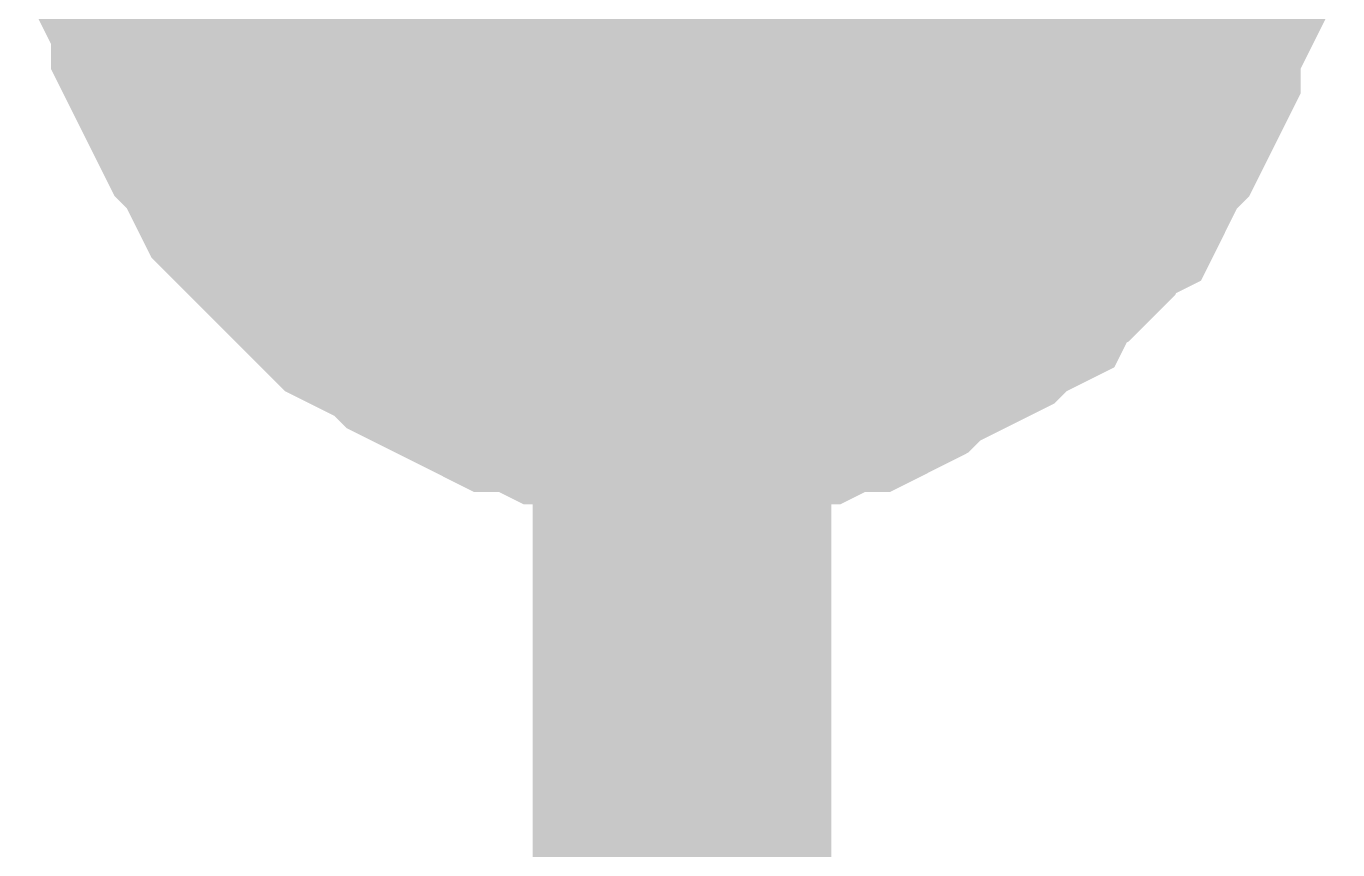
# Model space of a CAD drawing. Header units: inches. Extents: x 0 to 569, y 0 to 432.
# Drawn here: x 22.212 to 23.528, y 146.322 to 147.149 of the extents above; entities that cross this region are included whole.
import ezdxf

# ---------------------------------------------------------------- set-up
doc = ezdxf.new("R2010")
doc.units = ezdxf.units.IN
doc.layers.add('Sheet', color=255, linetype='Continuous')

msp = doc.modelspace()

# ---------------------------------------------------------------- linework, layer by layer
at = {"layer": 'Sheet'}
for points in [[(22.8699, 157.4726, 0.2997, 0.2997, 0), (22.8699, 152.4, 0.2997, 0.2997, 0), (22.8699, 147.315, 0.2997, 0.2997, 0), (22.8699, 142.2301, 0.2997, 0.2997, 0), (22.8699, 137.1575, 0.2997, 0.2997, 0), (22.8699, 132.0726, 0.2997, 0.2997, 0)], [(22.8699, 146.8065, 0.2997, 0.2997, 0), (22.8451, 146.8065, 0.2997, 0.2997, 0), (22.8203, 146.8065, 0.2997, 0.2997, 0), (22.7955, 146.8065, 0.2997, 0.2997, 0), (22.7707, 146.8189, 0.2997, 0.2997, 0), (22.7459, 146.8189, 0.2997, 0.2997, 0), (22.7211, 146.8313, 0.2997, 0.2997, 0), (22.6963, 146.8313, 0.2997, 0.2997, 0), (22.6715, 146.8438, 0.2997, 0.2997, 0), (22.6467, 146.8562, 0.2997, 0.2997, 0), (22.6219, 146.8686, 0.2997, 0.2997, 0), (22.6095, 146.881, 0.2997, 0.2997, 0), (22.5847, 146.8934, 0.2997, 0.2997, 0), (22.5599, 146.9058, 0.2997, 0.2997, 0), (22.5475, 146.9182, 0.2997, 0.2997, 0), (22.5227, 146.943, 0.2997, 0.2997, 0), (22.5103, 146.9554, 0.2997, 0.2997, 0), (22.4979, 146.9678, 0.2997, 0.2997, 0), (22.473, 146.9926, 0.2997, 0.2997, 0), (22.4606, 147.005, 0.2997, 0.2997, 0), (22.4482, 147.0298, 0.2997, 0.2997, 0), (22.4358, 147.0546, 0.2997, 0.2997, 0), (22.4234, 147.067, 0.2997, 0.2997, 0), (22.411, 147.0918, 0.2997, 0.2997, 0), (22.3986, 147.1166, 0.2997, 0.2997, 0), (22.3862, 147.1414, 0.2997, 0.2997, 0), (22.3862, 147.1662, 0.2997, 0.2997, 0), (22.3738, 147.191, 0.2997, 0.2997, 0), (22.3738, 147.2158, 0.2997, 0.2997, 0), (22.3614, 147.2406, 0.2997, 0.2997, 0), (22.3614, 147.2654, 0.2997, 0.2997, 0), (22.3614, 147.2902, 0.2997, 0.2997, 0), (22.3614, 147.315, 0.2997, 0.2997, 0)], [(22.8699, 146.8065, 0.2997, 0.2997, 0), (22.8451, 146.8065, 0.2997, 0.2997, 0), (22.8203, 146.8065, 0.2997, 0.2997, 0), (22.7955, 146.8065, 0.2997, 0.2997, 0), (22.7707, 146.8189, 0.2997, 0.2997, 0), (22.7459, 146.8189, 0.2997, 0.2997, 0), (22.7211, 146.8313, 0.2997, 0.2997, 0), (22.6963, 146.8313, 0.2997, 0.2997, 0), (22.6715, 146.8438, 0.2997, 0.2997, 0), (22.6467, 146.8562, 0.2997, 0.2997, 0), (22.6219, 146.8686, 0.2997, 0.2997, 0), (22.6095, 146.881, 0.2997, 0.2997, 0), (22.5847, 146.8934, 0.2997, 0.2997, 0), (22.5599, 146.9058, 0.2997, 0.2997, 0), (22.5475, 146.9182, 0.2997, 0.2997, 0), (22.5227, 146.943, 0.2997, 0.2997, 0), (22.5103, 146.9554, 0.2997, 0.2997, 0), (22.4979, 146.9678, 0.2997, 0.2997, 0), (22.473, 146.9926, 0.2997, 0.2997, 0), (22.4606, 147.005, 0.2997, 0.2997, 0), (22.4482, 147.0298, 0.2997, 0.2997, 0), (22.4358, 147.0546, 0.2997, 0.2997, 0), (22.4234, 147.067, 0.2997, 0.2997, 0), (22.411, 147.0918, 0.2997, 0.2997, 0), (22.3986, 147.1166, 0.2997, 0.2997, 0), (22.3862, 147.1414, 0.2997, 0.2997, 0), (22.3862, 147.1662, 0.2997, 0.2997, 0), (22.3738, 147.191, 0.2997, 0.2997, 0), (22.3738, 147.2158, 0.2997, 0.2997, 0), (22.3614, 147.2406, 0.2997, 0.2997, 0), (22.3614, 147.2654, 0.2997, 0.2997, 0), (22.3614, 147.2902, 0.2997, 0.2997, 0), (22.3614, 147.315, 0.2997, 0.2997, 0)], [(22.8699, 146.8065, 0.2997, 0.2997, 0), (22.8451, 146.8065, 0.2997, 0.2997, 0), (22.8203, 146.8065, 0.2997, 0.2997, 0), (22.7955, 146.8065, 0.2997, 0.2997, 0), (22.7707, 146.8189, 0.2997, 0.2997, 0), (22.7459, 146.8189, 0.2997, 0.2997, 0), (22.7211, 146.8313, 0.2997, 0.2997, 0), (22.6963, 146.8313, 0.2997, 0.2997, 0), (22.6715, 146.8438, 0.2997, 0.2997, 0), (22.6467, 146.8562, 0.2997, 0.2997, 0), (22.6219, 146.8686, 0.2997, 0.2997, 0), (22.6095, 146.881, 0.2997, 0.2997, 0), (22.5847, 146.8934, 0.2997, 0.2997, 0), (22.5599, 146.9058, 0.2997, 0.2997, 0), (22.5475, 146.9182, 0.2997, 0.2997, 0), (22.5227, 146.943, 0.2997, 0.2997, 0), (22.5103, 146.9554, 0.2997, 0.2997, 0), (22.4979, 146.9678, 0.2997, 0.2997, 0), (22.473, 146.9926, 0.2997, 0.2997, 0), (22.4606, 147.005, 0.2997, 0.2997, 0), (22.4482, 147.0298, 0.2997, 0.2997, 0), (22.4358, 147.0546, 0.2997, 0.2997, 0), (22.4234, 147.067, 0.2997, 0.2997, 0), (22.411, 147.0918, 0.2997, 0.2997, 0), (22.3986, 147.1166, 0.2997, 0.2997, 0), (22.3862, 147.1414, 0.2997, 0.2997, 0), (22.3862, 147.1662, 0.2997, 0.2997, 0), (22.3738, 147.191, 0.2997, 0.2997, 0), (22.3738, 147.2158, 0.2997, 0.2997, 0), (22.3614, 147.2406, 0.2997, 0.2997, 0), (22.3614, 147.2654, 0.2997, 0.2997, 0), (22.3614, 147.2902, 0.2997, 0.2997, 0), (22.3614, 147.315, 0.2997, 0.2997, 0)], [(22.8699, 146.8065, 0.2997, 0.2997, 0), (22.8451, 146.8065, 0.2997, 0.2997, 0), (22.8203, 146.8065, 0.2997, 0.2997, 0), (22.7955, 146.8065, 0.2997, 0.2997, 0), (22.7707, 146.8189, 0.2997, 0.2997, 0), (22.7459, 146.8189, 0.2997, 0.2997, 0), (22.7211, 146.8313, 0.2997, 0.2997, 0), (22.6963, 146.8313, 0.2997, 0.2997, 0), (22.6715, 146.8438, 0.2997, 0.2997, 0), (22.6467, 146.8562, 0.2997, 0.2997, 0), (22.6219, 146.8686, 0.2997, 0.2997, 0), (22.6095, 146.881, 0.2997, 0.2997, 0), (22.5847, 146.8934, 0.2997, 0.2997, 0), (22.5599, 146.9058, 0.2997, 0.2997, 0), (22.5475, 146.9182, 0.2997, 0.2997, 0), (22.5227, 146.943, 0.2997, 0.2997, 0), (22.5103, 146.9554, 0.2997, 0.2997, 0), (22.4979, 146.9678, 0.2997, 0.2997, 0), (22.473, 146.9926, 0.2997, 0.2997, 0), (22.4606, 147.005, 0.2997, 0.2997, 0), (22.4482, 147.0298, 0.2997, 0.2997, 0), (22.4358, 147.0546, 0.2997, 0.2997, 0), (22.4234, 147.067, 0.2997, 0.2997, 0), (22.411, 147.0918, 0.2997, 0.2997, 0), (22.3986, 147.1166, 0.2997, 0.2997, 0), (22.3862, 147.1414, 0.2997, 0.2997, 0), (22.3862, 147.1662, 0.2997, 0.2997, 0), (22.3738, 147.191, 0.2997, 0.2997, 0), (22.3738, 147.2158, 0.2997, 0.2997, 0), (22.3614, 147.2406, 0.2997, 0.2997, 0), (22.3614, 147.2654, 0.2997, 0.2997, 0), (22.3614, 147.2902, 0.2997, 0.2997, 0), (22.3614, 147.315, 0.2997, 0.2997, 0)], [(22.8699, 146.8065, 0.2997, 0.2997, 0), (22.8451, 146.8065, 0.2997, 0.2997, 0), (22.8203, 146.8065, 0.2997, 0.2997, 0), (22.7955, 146.8065, 0.2997, 0.2997, 0), (22.7707, 146.8189, 0.2997, 0.2997, 0), (22.7459, 146.8189, 0.2997, 0.2997, 0), (22.7211, 146.8313, 0.2997, 0.2997, 0), (22.6963, 146.8313, 0.2997, 0.2997, 0), (22.6715, 146.8438, 0.2997, 0.2997, 0), (22.6467, 146.8562, 0.2997, 0.2997, 0), (22.6219, 146.8686, 0.2997, 0.2997, 0), (22.6095, 146.881, 0.2997, 0.2997, 0), (22.5847, 146.8934, 0.2997, 0.2997, 0), (22.5599, 146.9058, 0.2997, 0.2997, 0), (22.5475, 146.9182, 0.2997, 0.2997, 0), (22.5227, 146.943, 0.2997, 0.2997, 0), (22.5103, 146.9554, 0.2997, 0.2997, 0), (22.4979, 146.9678, 0.2997, 0.2997, 0), (22.473, 146.9926, 0.2997, 0.2997, 0), (22.4606, 147.005, 0.2997, 0.2997, 0), (22.4482, 147.0298, 0.2997, 0.2997, 0), (22.4358, 147.0546, 0.2997, 0.2997, 0), (22.4234, 147.067, 0.2997, 0.2997, 0), (22.411, 147.0918, 0.2997, 0.2997, 0), (22.3986, 147.1166, 0.2997, 0.2997, 0), (22.3862, 147.1414, 0.2997, 0.2997, 0), (22.3862, 147.1662, 0.2997, 0.2997, 0), (22.3738, 147.191, 0.2997, 0.2997, 0), (22.3738, 147.2158, 0.2997, 0.2997, 0), (22.3614, 147.2406, 0.2997, 0.2997, 0), (22.3614, 147.2654, 0.2997, 0.2997, 0), (22.3614, 147.2902, 0.2997, 0.2997, 0), (22.3614, 147.315, 0.2997, 0.2997, 0)], [(23.3784, 147.315, 0.2997, 0.2997, 0), (23.3784, 147.2902, 0.2997, 0.2997, 0), (23.3784, 147.2654, 0.2997, 0.2997, 0), (23.3784, 147.2406, 0.2997, 0.2997, 0), (23.366, 147.2158, 0.2997, 0.2997, 0), (23.366, 147.191, 0.2997, 0.2997, 0), (23.3536, 147.1662, 0.2997, 0.2997, 0), (23.3412, 147.1414, 0.2997, 0.2997, 0), (23.3412, 147.1166, 0.2997, 0.2997, 0), (23.3288, 147.0918, 0.2997, 0.2997, 0), (23.3164, 147.067, 0.2997, 0.2997, 0), (23.304, 147.0546, 0.2997, 0.2997, 0), (23.2916, 147.0298, 0.2997, 0.2997, 0), (23.2792, 147.005, 0.2997, 0.2997, 0), (23.2544, 146.9926, 0.2997, 0.2997, 0), (23.242, 146.9678, 0.2997, 0.2997, 0), (23.2296, 146.9554, 0.2997, 0.2997, 0), (23.2048, 146.943, 0.2997, 0.2997, 0), (23.1924, 146.9182, 0.2997, 0.2997, 0), (23.1676, 146.9058, 0.2997, 0.2997, 0), (23.1552, 146.8934, 0.2997, 0.2997, 0), (23.1304, 146.881, 0.2997, 0.2997, 0), (23.1056, 146.8686, 0.2997, 0.2997, 0), (23.0808, 146.8562, 0.2997, 0.2997, 0), (23.0684, 146.8438, 0.2997, 0.2997, 0), (23.0436, 146.8313, 0.2997, 0.2997, 0), (23.0188, 146.8313, 0.2997, 0.2997, 0), (22.9939, 146.8189, 0.2997, 0.2997, 0), (22.9691, 146.8189, 0.2997, 0.2997, 0), (22.9443, 146.8065, 0.2997, 0.2997, 0), (22.9195, 146.8065, 0.2997, 0.2997, 0), (22.8947, 146.8065, 0.2997, 0.2997, 0), (22.8699, 146.8065, 0.2997, 0.2997, 0)], [(23.3784, 147.315, 0.2997, 0.2997, 0), (23.3784, 147.2902, 0.2997, 0.2997, 0), (23.3784, 147.2654, 0.2997, 0.2997, 0), (23.3784, 147.2406, 0.2997, 0.2997, 0), (23.366, 147.2158, 0.2997, 0.2997, 0), (23.366, 147.191, 0.2997, 0.2997, 0), (23.3536, 147.1662, 0.2997, 0.2997, 0), (23.3412, 147.1414, 0.2997, 0.2997, 0), (23.3412, 147.1166, 0.2997, 0.2997, 0), (23.3288, 147.0918, 0.2997, 0.2997, 0), (23.3164, 147.067, 0.2997, 0.2997, 0), (23.304, 147.0546, 0.2997, 0.2997, 0), (23.2916, 147.0298, 0.2997, 0.2997, 0), (23.2792, 147.005, 0.2997, 0.2997, 0), (23.2544, 146.9926, 0.2997, 0.2997, 0), (23.242, 146.9678, 0.2997, 0.2997, 0), (23.2296, 146.9554, 0.2997, 0.2997, 0), (23.2048, 146.943, 0.2997, 0.2997, 0), (23.1924, 146.9182, 0.2997, 0.2997, 0), (23.1676, 146.9058, 0.2997, 0.2997, 0), (23.1552, 146.8934, 0.2997, 0.2997, 0), (23.1304, 146.881, 0.2997, 0.2997, 0), (23.1056, 146.8686, 0.2997, 0.2997, 0), (23.0808, 146.8562, 0.2997, 0.2997, 0), (23.0684, 146.8438, 0.2997, 0.2997, 0), (23.0436, 146.8313, 0.2997, 0.2997, 0), (23.0188, 146.8313, 0.2997, 0.2997, 0), (22.9939, 146.8189, 0.2997, 0.2997, 0), (22.9691, 146.8189, 0.2997, 0.2997, 0), (22.9443, 146.8065, 0.2997, 0.2997, 0), (22.9195, 146.8065, 0.2997, 0.2997, 0), (22.8947, 146.8065, 0.2997, 0.2997, 0), (22.8699, 146.8065, 0.2997, 0.2997, 0)], [(23.3784, 147.315, 0.2997, 0.2997, 0), (23.3784, 147.2902, 0.2997, 0.2997, 0), (23.3784, 147.2654, 0.2997, 0.2997, 0), (23.3784, 147.2406, 0.2997, 0.2997, 0), (23.366, 147.2158, 0.2997, 0.2997, 0), (23.366, 147.191, 0.2997, 0.2997, 0), (23.3536, 147.1662, 0.2997, 0.2997, 0), (23.3412, 147.1414, 0.2997, 0.2997, 0), (23.3412, 147.1166, 0.2997, 0.2997, 0), (23.3288, 147.0918, 0.2997, 0.2997, 0), (23.3164, 147.067, 0.2997, 0.2997, 0), (23.304, 147.0546, 0.2997, 0.2997, 0), (23.2916, 147.0298, 0.2997, 0.2997, 0), (23.2792, 147.005, 0.2997, 0.2997, 0), (23.2544, 146.9926, 0.2997, 0.2997, 0), (23.242, 146.9678, 0.2997, 0.2997, 0), (23.2296, 146.9554, 0.2997, 0.2997, 0), (23.2048, 146.943, 0.2997, 0.2997, 0), (23.1924, 146.9182, 0.2997, 0.2997, 0), (23.1676, 146.9058, 0.2997, 0.2997, 0), (23.1552, 146.8934, 0.2997, 0.2997, 0), (23.1304, 146.881, 0.2997, 0.2997, 0), (23.1056, 146.8686, 0.2997, 0.2997, 0), (23.0808, 146.8562, 0.2997, 0.2997, 0), (23.0684, 146.8438, 0.2997, 0.2997, 0), (23.0436, 146.8313, 0.2997, 0.2997, 0), (23.0188, 146.8313, 0.2997, 0.2997, 0), (22.9939, 146.8189, 0.2997, 0.2997, 0), (22.9691, 146.8189, 0.2997, 0.2997, 0), (22.9443, 146.8065, 0.2997, 0.2997, 0), (22.9195, 146.8065, 0.2997, 0.2997, 0), (22.8947, 146.8065, 0.2997, 0.2997, 0), (22.8699, 146.8065, 0.2997, 0.2997, 0)], [(23.3784, 147.315, 0.2997, 0.2997, 0), (23.3784, 147.2902, 0.2997, 0.2997, 0), (23.3784, 147.2654, 0.2997, 0.2997, 0), (23.3784, 147.2406, 0.2997, 0.2997, 0), (23.366, 147.2158, 0.2997, 0.2997, 0), (23.366, 147.191, 0.2997, 0.2997, 0), (23.3536, 147.1662, 0.2997, 0.2997, 0), (23.3412, 147.1414, 0.2997, 0.2997, 0), (23.3412, 147.1166, 0.2997, 0.2997, 0), (23.3288, 147.0918, 0.2997, 0.2997, 0), (23.3164, 147.067, 0.2997, 0.2997, 0), (23.304, 147.0546, 0.2997, 0.2997, 0), (23.2916, 147.0298, 0.2997, 0.2997, 0), (23.2792, 147.005, 0.2997, 0.2997, 0), (23.2544, 146.9926, 0.2997, 0.2997, 0), (23.242, 146.9678, 0.2997, 0.2997, 0), (23.2296, 146.9554, 0.2997, 0.2997, 0), (23.2048, 146.943, 0.2997, 0.2997, 0), (23.1924, 146.9182, 0.2997, 0.2997, 0), (23.1676, 146.9058, 0.2997, 0.2997, 0), (23.1552, 146.8934, 0.2997, 0.2997, 0), (23.1304, 146.881, 0.2997, 0.2997, 0), (23.1056, 146.8686, 0.2997, 0.2997, 0), (23.0808, 146.8562, 0.2997, 0.2997, 0), (23.0684, 146.8438, 0.2997, 0.2997, 0), (23.0436, 146.8313, 0.2997, 0.2997, 0), (23.0188, 146.8313, 0.2997, 0.2997, 0), (22.9939, 146.8189, 0.2997, 0.2997, 0), (22.9691, 146.8189, 0.2997, 0.2997, 0), (22.9443, 146.8065, 0.2997, 0.2997, 0), (22.9195, 146.8065, 0.2997, 0.2997, 0), (22.8947, 146.8065, 0.2997, 0.2997, 0), (22.8699, 146.8065, 0.2997, 0.2997, 0)], [(23.3784, 147.315, 0.2997, 0.2997, 0), (23.3784, 147.2902, 0.2997, 0.2997, 0), (23.3784, 147.2654, 0.2997, 0.2997, 0), (23.3784, 147.2406, 0.2997, 0.2997, 0), (23.366, 147.2158, 0.2997, 0.2997, 0), (23.366, 147.191, 0.2997, 0.2997, 0), (23.3536, 147.1662, 0.2997, 0.2997, 0), (23.3412, 147.1414, 0.2997, 0.2997, 0), (23.3412, 147.1166, 0.2997, 0.2997, 0), (23.3288, 147.0918, 0.2997, 0.2997, 0), (23.3164, 147.067, 0.2997, 0.2997, 0), (23.304, 147.0546, 0.2997, 0.2997, 0), (23.2916, 147.0298, 0.2997, 0.2997, 0), (23.2792, 147.005, 0.2997, 0.2997, 0), (23.2544, 146.9926, 0.2997, 0.2997, 0), (23.242, 146.9678, 0.2997, 0.2997, 0), (23.2296, 146.9554, 0.2997, 0.2997, 0), (23.2048, 146.943, 0.2997, 0.2997, 0), (23.1924, 146.9182, 0.2997, 0.2997, 0), (23.1676, 146.9058, 0.2997, 0.2997, 0), (23.1552, 146.8934, 0.2997, 0.2997, 0), (23.1304, 146.881, 0.2997, 0.2997, 0), (23.1056, 146.8686, 0.2997, 0.2997, 0), (23.0808, 146.8562, 0.2997, 0.2997, 0), (23.0684, 146.8438, 0.2997, 0.2997, 0), (23.0436, 146.8313, 0.2997, 0.2997, 0), (23.0188, 146.8313, 0.2997, 0.2997, 0), (22.9939, 146.8189, 0.2997, 0.2997, 0), (22.9691, 146.8189, 0.2997, 0.2997, 0), (22.9443, 146.8065, 0.2997, 0.2997, 0), (22.9195, 146.8065, 0.2997, 0.2997, 0), (22.8947, 146.8065, 0.2997, 0.2997, 0), (22.8699, 146.8065, 0.2997, 0.2997, 0)], [(22.8699, 146.8065, 0.0991, 0.0991, 0), (22.8451, 146.8065, 0.0991, 0.0991, 0), (22.8203, 146.8065, 0.0991, 0.0991, 0), (22.7955, 146.8065, 0.0991, 0.0991, 0), (22.7707, 146.8189, 0.0991, 0.0991, 0), (22.7459, 146.8189, 0.0991, 0.0991, 0), (22.7211, 146.8313, 0.0991, 0.0991, 0), (22.6963, 146.8313, 0.0991, 0.0991, 0), (22.6715, 146.8438, 0.0991, 0.0991, 0), (22.6467, 146.8562, 0.0991, 0.0991, 0), (22.6219, 146.8686, 0.0991, 0.0991, 0), (22.6095, 146.881, 0.0991, 0.0991, 0), (22.5847, 146.8934, 0.0991, 0.0991, 0), (22.5599, 146.9058, 0.0991, 0.0991, 0), (22.5475, 146.9182, 0.0991, 0.0991, 0), (22.5227, 146.943, 0.0991, 0.0991, 0), (22.5103, 146.9554, 0.0991, 0.0991, 0), (22.4979, 146.9678, 0.0991, 0.0991, 0), (22.473, 146.9926, 0.0991, 0.0991, 0), (22.4606, 147.005, 0.0991, 0.0991, 0), (22.4482, 147.0298, 0.0991, 0.0991, 0), (22.4358, 147.0546, 0.0991, 0.0991, 0), (22.4234, 147.067, 0.0991, 0.0991, 0), (22.411, 147.0918, 0.0991, 0.0991, 0), (22.3986, 147.1166, 0.0991, 0.0991, 0), (22.3862, 147.1414, 0.0991, 0.0991, 0), (22.3862, 147.1662, 0.0991, 0.0991, 0), (22.3738, 147.191, 0.0991, 0.0991, 0), (22.3738, 147.2158, 0.0991, 0.0991, 0)], [(22.8699, 146.8065, 0.0991, 0.0991, 0), (22.8451, 146.8065, 0.0991, 0.0991, 0), (22.8203, 146.8065, 0.0991, 0.0991, 0), (22.7955, 146.8065, 0.0991, 0.0991, 0), (22.7707, 146.8189, 0.0991, 0.0991, 0), (22.7459, 146.8189, 0.0991, 0.0991, 0), (22.7211, 146.8313, 0.0991, 0.0991, 0), (22.6963, 146.8313, 0.0991, 0.0991, 0), (22.6715, 146.8438, 0.0991, 0.0991, 0), (22.6467, 146.8562, 0.0991, 0.0991, 0), (22.6219, 146.8686, 0.0991, 0.0991, 0), (22.6095, 146.881, 0.0991, 0.0991, 0), (22.5847, 146.8934, 0.0991, 0.0991, 0), (22.5599, 146.9058, 0.0991, 0.0991, 0), (22.5475, 146.9182, 0.0991, 0.0991, 0), (22.5227, 146.943, 0.0991, 0.0991, 0), (22.5103, 146.9554, 0.0991, 0.0991, 0), (22.4979, 146.9678, 0.0991, 0.0991, 0), (22.473, 146.9926, 0.0991, 0.0991, 0), (22.4606, 147.005, 0.0991, 0.0991, 0), (22.4482, 147.0298, 0.0991, 0.0991, 0), (22.4358, 147.0546, 0.0991, 0.0991, 0), (22.4234, 147.067, 0.0991, 0.0991, 0), (22.411, 147.0918, 0.0991, 0.0991, 0), (22.3986, 147.1166, 0.0991, 0.0991, 0), (22.3862, 147.1414, 0.0991, 0.0991, 0), (22.3862, 147.1662, 0.0991, 0.0991, 0), (22.3738, 147.191, 0.0991, 0.0991, 0), (22.3738, 147.2158, 0.0991, 0.0991, 0)], [(22.8699, 146.8065, 0.0991, 0.0991, 0), (22.8451, 146.8065, 0.0991, 0.0991, 0), (22.8203, 146.8065, 0.0991, 0.0991, 0), (22.7955, 146.8065, 0.0991, 0.0991, 0), (22.7707, 146.8189, 0.0991, 0.0991, 0), (22.7459, 146.8189, 0.0991, 0.0991, 0), (22.7211, 146.8313, 0.0991, 0.0991, 0), (22.6963, 146.8313, 0.0991, 0.0991, 0), (22.6715, 146.8438, 0.0991, 0.0991, 0), (22.6467, 146.8562, 0.0991, 0.0991, 0), (22.6219, 146.8686, 0.0991, 0.0991, 0), (22.6095, 146.881, 0.0991, 0.0991, 0), (22.5847, 146.8934, 0.0991, 0.0991, 0), (22.5599, 146.9058, 0.0991, 0.0991, 0), (22.5475, 146.9182, 0.0991, 0.0991, 0), (22.5227, 146.943, 0.0991, 0.0991, 0), (22.5103, 146.9554, 0.0991, 0.0991, 0), (22.4979, 146.9678, 0.0991, 0.0991, 0), (22.473, 146.9926, 0.0991, 0.0991, 0), (22.4606, 147.005, 0.0991, 0.0991, 0), (22.4482, 147.0298, 0.0991, 0.0991, 0), (22.4358, 147.0546, 0.0991, 0.0991, 0), (22.4234, 147.067, 0.0991, 0.0991, 0), (22.411, 147.0918, 0.0991, 0.0991, 0), (22.3986, 147.1166, 0.0991, 0.0991, 0), (22.3862, 147.1414, 0.0991, 0.0991, 0), (22.3862, 147.1662, 0.0991, 0.0991, 0), (22.3738, 147.191, 0.0991, 0.0991, 0), (22.3738, 147.2158, 0.0991, 0.0991, 0)], [(22.8699, 146.8065, 0.0991, 0.0991, 0), (22.8451, 146.8065, 0.0991, 0.0991, 0), (22.8203, 146.8065, 0.0991, 0.0991, 0), (22.7955, 146.8065, 0.0991, 0.0991, 0), (22.7707, 146.8189, 0.0991, 0.0991, 0), (22.7459, 146.8189, 0.0991, 0.0991, 0), (22.7211, 146.8313, 0.0991, 0.0991, 0), (22.6963, 146.8313, 0.0991, 0.0991, 0), (22.6715, 146.8438, 0.0991, 0.0991, 0), (22.6467, 146.8562, 0.0991, 0.0991, 0), (22.6219, 146.8686, 0.0991, 0.0991, 0), (22.6095, 146.881, 0.0991, 0.0991, 0), (22.5847, 146.8934, 0.0991, 0.0991, 0), (22.5599, 146.9058, 0.0991, 0.0991, 0), (22.5475, 146.9182, 0.0991, 0.0991, 0), (22.5227, 146.943, 0.0991, 0.0991, 0), (22.5103, 146.9554, 0.0991, 0.0991, 0), (22.4979, 146.9678, 0.0991, 0.0991, 0), (22.473, 146.9926, 0.0991, 0.0991, 0), (22.4606, 147.005, 0.0991, 0.0991, 0), (22.4482, 147.0298, 0.0991, 0.0991, 0), (22.4358, 147.0546, 0.0991, 0.0991, 0), (22.4234, 147.067, 0.0991, 0.0991, 0), (22.411, 147.0918, 0.0991, 0.0991, 0), (22.3986, 147.1166, 0.0991, 0.0991, 0), (22.3862, 147.1414, 0.0991, 0.0991, 0), (22.3862, 147.1662, 0.0991, 0.0991, 0), (22.3738, 147.191, 0.0991, 0.0991, 0), (22.3738, 147.2158, 0.0991, 0.0991, 0)], [(22.8699, 146.8065, 0.0991, 0.0991, 0), (22.8451, 146.8065, 0.0991, 0.0991, 0), (22.8203, 146.8065, 0.0991, 0.0991, 0), (22.7955, 146.8065, 0.0991, 0.0991, 0), (22.7707, 146.8189, 0.0991, 0.0991, 0), (22.7459, 146.8189, 0.0991, 0.0991, 0), (22.7211, 146.8313, 0.0991, 0.0991, 0), (22.6963, 146.8313, 0.0991, 0.0991, 0), (22.6715, 146.8438, 0.0991, 0.0991, 0), (22.6467, 146.8562, 0.0991, 0.0991, 0), (22.6219, 146.8686, 0.0991, 0.0991, 0), (22.6095, 146.881, 0.0991, 0.0991, 0), (22.5847, 146.8934, 0.0991, 0.0991, 0), (22.5599, 146.9058, 0.0991, 0.0991, 0), (22.5475, 146.9182, 0.0991, 0.0991, 0), (22.5227, 146.943, 0.0991, 0.0991, 0), (22.5103, 146.9554, 0.0991, 0.0991, 0), (22.4979, 146.9678, 0.0991, 0.0991, 0), (22.473, 146.9926, 0.0991, 0.0991, 0), (22.4606, 147.005, 0.0991, 0.0991, 0), (22.4482, 147.0298, 0.0991, 0.0991, 0), (22.4358, 147.0546, 0.0991, 0.0991, 0), (22.4234, 147.067, 0.0991, 0.0991, 0), (22.411, 147.0918, 0.0991, 0.0991, 0), (22.3986, 147.1166, 0.0991, 0.0991, 0), (22.3862, 147.1414, 0.0991, 0.0991, 0), (22.3862, 147.1662, 0.0991, 0.0991, 0), (22.3738, 147.191, 0.0991, 0.0991, 0), (22.3738, 147.2158, 0.0991, 0.0991, 0)], [(23.366, 147.2158, 0.0991, 0.0991, 0), (23.366, 147.191, 0.0991, 0.0991, 0), (23.3536, 147.1662, 0.0991, 0.0991, 0), (23.3412, 147.1414, 0.0991, 0.0991, 0), (23.3412, 147.1166, 0.0991, 0.0991, 0), (23.3288, 147.0918, 0.0991, 0.0991, 0), (23.3164, 147.067, 0.0991, 0.0991, 0), (23.304, 147.0546, 0.0991, 0.0991, 0), (23.2916, 147.0298, 0.0991, 0.0991, 0), (23.2792, 147.005, 0.0991, 0.0991, 0), (23.2544, 146.9926, 0.0991, 0.0991, 0), (23.242, 146.9678, 0.0991, 0.0991, 0), (23.2296, 146.9554, 0.0991, 0.0991, 0), (23.2048, 146.943, 0.0991, 0.0991, 0), (23.1924, 146.9182, 0.0991, 0.0991, 0), (23.1676, 146.9058, 0.0991, 0.0991, 0), (23.1552, 146.8934, 0.0991, 0.0991, 0), (23.1304, 146.881, 0.0991, 0.0991, 0), (23.1056, 146.8686, 0.0991, 0.0991, 0), (23.0808, 146.8562, 0.0991, 0.0991, 0), (23.0684, 146.8438, 0.0991, 0.0991, 0), (23.0436, 146.8313, 0.0991, 0.0991, 0), (23.0188, 146.8313, 0.0991, 0.0991, 0), (22.9939, 146.8189, 0.0991, 0.0991, 0), (22.9691, 146.8189, 0.0991, 0.0991, 0), (22.9443, 146.8065, 0.0991, 0.0991, 0), (22.9195, 146.8065, 0.0991, 0.0991, 0), (22.8947, 146.8065, 0.0991, 0.0991, 0), (22.8699, 146.8065, 0.0991, 0.0991, 0)], [(23.366, 147.2158, 0.0991, 0.0991, 0), (23.366, 147.191, 0.0991, 0.0991, 0), (23.3536, 147.1662, 0.0991, 0.0991, 0), (23.3412, 147.1414, 0.0991, 0.0991, 0), (23.3412, 147.1166, 0.0991, 0.0991, 0), (23.3288, 147.0918, 0.0991, 0.0991, 0), (23.3164, 147.067, 0.0991, 0.0991, 0), (23.304, 147.0546, 0.0991, 0.0991, 0), (23.2916, 147.0298, 0.0991, 0.0991, 0), (23.2792, 147.005, 0.0991, 0.0991, 0), (23.2544, 146.9926, 0.0991, 0.0991, 0), (23.242, 146.9678, 0.0991, 0.0991, 0), (23.2296, 146.9554, 0.0991, 0.0991, 0), (23.2048, 146.943, 0.0991, 0.0991, 0), (23.1924, 146.9182, 0.0991, 0.0991, 0), (23.1676, 146.9058, 0.0991, 0.0991, 0), (23.1552, 146.8934, 0.0991, 0.0991, 0), (23.1304, 146.881, 0.0991, 0.0991, 0), (23.1056, 146.8686, 0.0991, 0.0991, 0), (23.0808, 146.8562, 0.0991, 0.0991, 0), (23.0684, 146.8438, 0.0991, 0.0991, 0), (23.0436, 146.8313, 0.0991, 0.0991, 0), (23.0188, 146.8313, 0.0991, 0.0991, 0), (22.9939, 146.8189, 0.0991, 0.0991, 0), (22.9691, 146.8189, 0.0991, 0.0991, 0), (22.9443, 146.8065, 0.0991, 0.0991, 0), (22.9195, 146.8065, 0.0991, 0.0991, 0), (22.8947, 146.8065, 0.0991, 0.0991, 0), (22.8699, 146.8065, 0.0991, 0.0991, 0)], [(23.366, 147.2158, 0.0991, 0.0991, 0), (23.366, 147.191, 0.0991, 0.0991, 0), (23.3536, 147.1662, 0.0991, 0.0991, 0), (23.3412, 147.1414, 0.0991, 0.0991, 0), (23.3412, 147.1166, 0.0991, 0.0991, 0), (23.3288, 147.0918, 0.0991, 0.0991, 0), (23.3164, 147.067, 0.0991, 0.0991, 0), (23.304, 147.0546, 0.0991, 0.0991, 0), (23.2916, 147.0298, 0.0991, 0.0991, 0), (23.2792, 147.005, 0.0991, 0.0991, 0), (23.2544, 146.9926, 0.0991, 0.0991, 0), (23.242, 146.9678, 0.0991, 0.0991, 0), (23.2296, 146.9554, 0.0991, 0.0991, 0), (23.2048, 146.943, 0.0991, 0.0991, 0), (23.1924, 146.9182, 0.0991, 0.0991, 0), (23.1676, 146.9058, 0.0991, 0.0991, 0), (23.1552, 146.8934, 0.0991, 0.0991, 0), (23.1304, 146.881, 0.0991, 0.0991, 0), (23.1056, 146.8686, 0.0991, 0.0991, 0), (23.0808, 146.8562, 0.0991, 0.0991, 0), (23.0684, 146.8438, 0.0991, 0.0991, 0), (23.0436, 146.8313, 0.0991, 0.0991, 0), (23.0188, 146.8313, 0.0991, 0.0991, 0), (22.9939, 146.8189, 0.0991, 0.0991, 0), (22.9691, 146.8189, 0.0991, 0.0991, 0), (22.9443, 146.8065, 0.0991, 0.0991, 0), (22.9195, 146.8065, 0.0991, 0.0991, 0), (22.8947, 146.8065, 0.0991, 0.0991, 0), (22.8699, 146.8065, 0.0991, 0.0991, 0)], [(23.366, 147.2158, 0.0991, 0.0991, 0), (23.366, 147.191, 0.0991, 0.0991, 0), (23.3536, 147.1662, 0.0991, 0.0991, 0), (23.3412, 147.1414, 0.0991, 0.0991, 0), (23.3412, 147.1166, 0.0991, 0.0991, 0), (23.3288, 147.0918, 0.0991, 0.0991, 0), (23.3164, 147.067, 0.0991, 0.0991, 0), (23.304, 147.0546, 0.0991, 0.0991, 0), (23.2916, 147.0298, 0.0991, 0.0991, 0), (23.2792, 147.005, 0.0991, 0.0991, 0), (23.2544, 146.9926, 0.0991, 0.0991, 0), (23.242, 146.9678, 0.0991, 0.0991, 0), (23.2296, 146.9554, 0.0991, 0.0991, 0), (23.2048, 146.943, 0.0991, 0.0991, 0), (23.1924, 146.9182, 0.0991, 0.0991, 0), (23.1676, 146.9058, 0.0991, 0.0991, 0), (23.1552, 146.8934, 0.0991, 0.0991, 0), (23.1304, 146.881, 0.0991, 0.0991, 0), (23.1056, 146.8686, 0.0991, 0.0991, 0), (23.0808, 146.8562, 0.0991, 0.0991, 0), (23.0684, 146.8438, 0.0991, 0.0991, 0), (23.0436, 146.8313, 0.0991, 0.0991, 0), (23.0188, 146.8313, 0.0991, 0.0991, 0), (22.9939, 146.8189, 0.0991, 0.0991, 0), (22.9691, 146.8189, 0.0991, 0.0991, 0), (22.9443, 146.8065, 0.0991, 0.0991, 0), (22.9195, 146.8065, 0.0991, 0.0991, 0), (22.8947, 146.8065, 0.0991, 0.0991, 0), (22.8699, 146.8065, 0.0991, 0.0991, 0)], [(23.366, 147.2158, 0.0991, 0.0991, 0), (23.366, 147.191, 0.0991, 0.0991, 0), (23.3536, 147.1662, 0.0991, 0.0991, 0), (23.3412, 147.1414, 0.0991, 0.0991, 0), (23.3412, 147.1166, 0.0991, 0.0991, 0), (23.3288, 147.0918, 0.0991, 0.0991, 0), (23.3164, 147.067, 0.0991, 0.0991, 0), (23.304, 147.0546, 0.0991, 0.0991, 0), (23.2916, 147.0298, 0.0991, 0.0991, 0), (23.2792, 147.005, 0.0991, 0.0991, 0), (23.2544, 146.9926, 0.0991, 0.0991, 0), (23.242, 146.9678, 0.0991, 0.0991, 0), (23.2296, 146.9554, 0.0991, 0.0991, 0), (23.2048, 146.943, 0.0991, 0.0991, 0), (23.1924, 146.9182, 0.0991, 0.0991, 0), (23.1676, 146.9058, 0.0991, 0.0991, 0), (23.1552, 146.8934, 0.0991, 0.0991, 0), (23.1304, 146.881, 0.0991, 0.0991, 0), (23.1056, 146.8686, 0.0991, 0.0991, 0), (23.0808, 146.8562, 0.0991, 0.0991, 0), (23.0684, 146.8438, 0.0991, 0.0991, 0), (23.0436, 146.8313, 0.0991, 0.0991, 0), (23.0188, 146.8313, 0.0991, 0.0991, 0), (22.9939, 146.8189, 0.0991, 0.0991, 0), (22.9691, 146.8189, 0.0991, 0.0991, 0), (22.9443, 146.8065, 0.0991, 0.0991, 0), (22.9195, 146.8065, 0.0991, 0.0991, 0), (22.8947, 146.8065, 0.0991, 0.0991, 0), (22.8699, 146.8065, 0.0991, 0.0991, 0)]]:
    msp.add_lwpolyline(points, format="xyseb", dxfattribs=at)
msp.add_lwpolyline([(22.606, 147.32, 0.508, 0.508, 1), (23.114, 147.32, 0.508, 0.508, 1)], format="xyseb", close=True, dxfattribs=at)

doc.saveas('drawing.dxf')
